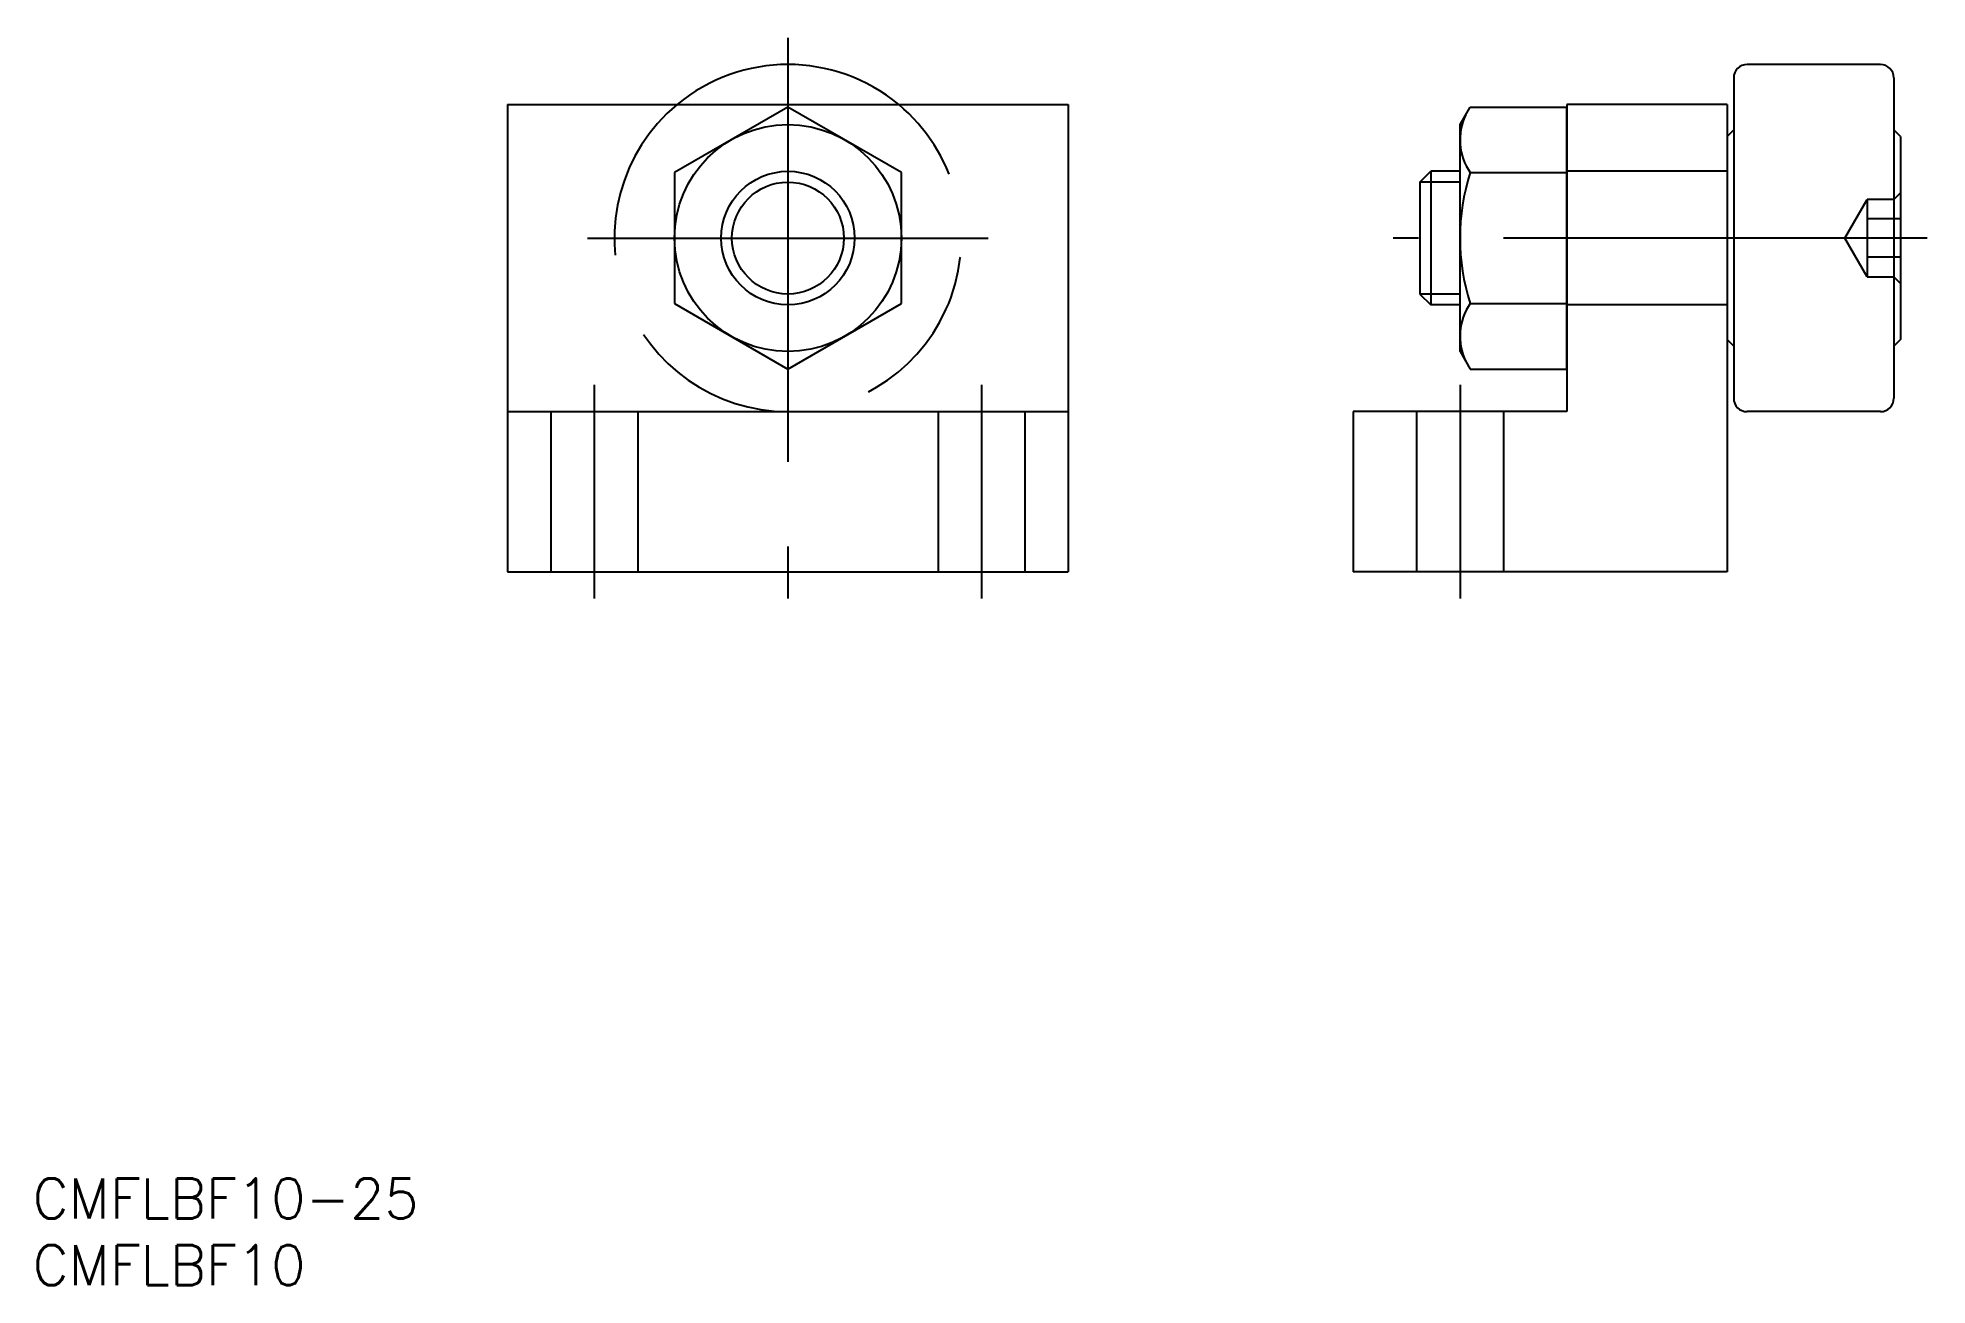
# Model space of a CAD drawing. Extents: x -56 to 85, y -78 to 15.
import ezdxf

# ---------------------------------------------------------------- set-up
doc = ezdxf.new("R2010")
doc.units = 0
doc.linetypes.add('CENTER', pattern=[50.8, 31.75, -6.35, 6.35, -6.35])
doc.linetypes.add('DASHED', pattern=[19.05, 12.7, -6.35])
doc.layers.get('0').update_dxf_attribs({"linetype": 'CONTINUOUS'})
doc.layers.add('CENTER', color=1, linetype='CENTER')
doc.styles.get("Standard").update_dxf_attribs({"font": 'txt.shx', "height": 3, "bigfont": 'bigfont.shx'})

msp = doc.modelspace()

# ---------------------------------------------------------------- linework, layer by layer
at = {"color": 7, "linetype": 'CONTINUOUS'}
for p, q in [((81.85, 13), (71.85, 13)), ((70.85, 12), (70.85, -12)), ((82.85, 12), (82.85, -12)), ((-21, 10), (-21, -25)), ((-21, 10), (21, 10)), ((21, 10), (21, -25)), ((70.35, 10), (58.35, 10)), ((58.35, 10), (58.35, -13)), ((70.35, 10), (70.35, -25)), ((0, 9.81), (-8.5, 4.91)), ((8.5, 4.91), (0, 9.81)), ((50.35, 8.5), (51.11, 9.81)), ((50.35, -8.5), (50.35, 8.5)), ((51.11, 9.81), (58.35, 9.81)), ((58.35, -9.81), (58.35, 9.81)), ((70.85, 8.1), (70.35, 7.6)), ((70.35, 7.6), (70.35, -7.6)), ((83.35, 7.6), (82.85, 8.1)), ((83.35, 7.6), (83.35, -7.6)), ((-8.5, 4.91), (-8.5, -4.91)), ((8.5, -4.91), (8.5, 4.91)), ((47.35, 4.19), (48.16, 5)), ((50.35, 5), (48.16, 5)), ((48.16, 5), (48.16, -5)), ((51.11, 4.91), (58.35, 4.91)), ((47.35, 4.19), (47.35, -4.19)), ((47.35, -4.19), (48.16, -5)), ((-8.5, -4.91), (0, -9.81)), ((0, -9.81), (8.5, -4.91)), ((50.35, -5), (48.16, -5)), ((51.11, -4.91), (58.35, -4.91)), ((70.85, -8.1), (70.35, -7.6)), ((83.35, -7.6), (82.85, -8.1)), ((50.35, -8.5), (51.11, -9.81)), ((51.11, -9.81), (58.35, -9.81)), ((-21, -13), (21, -13)), ((58.35, -13), (42.35, -13)), ((42.35, -13), (42.35, -25)), ((81.85, -13), (71.85, -13)), ((-21, -25), (21, -25)), ((70.35, -25), (42.35, -25))]:
    msp.add_line(p, q, dxfattribs=at)
at = {"color": 3, "linetype": 'DASHED'}
for p, q in [((70.35, 5), (58.35, 5)), ((79.18, 0), (80.85, 2.89)), ((80.85, 2.89), (80.85, -2.89)), ((82.85, 2.89), (80.85, 2.89)), ((82.85, 2.89), (83.35, 3.39)), ((83.35, 3.8), (83.35, 3.8)), ((83.35, 1.44), (80.85, 1.44)), ((80.85, -2.89), (79.18, 0)), ((83.35, -1.44), (80.85, -1.44)), ((80.85, -2.89), (82.85, -2.89)), ((82.85, -2.89), (83.35, -3.39)), ((70.35, -5), (58.35, -5)), ((-17.75, -13), (-17.75, -25)), ((-11.25, -13), (-11.25, -25)), ((11.25, -13), (11.25, -25)), ((17.75, -13), (17.75, -25)), ((47.1, -13), (47.1, -25)), ((53.6, -13), (53.6, -25))]:
    msp.add_line(p, q, dxfattribs=at)
at = {"color": 3, "linetype": 'CONTINUOUS'}
for p, q in [((50.35, 4.19), (47.35, 4.19)), ((50.35, -4.19), (47.35, -4.19))]:
    msp.add_line(p, q, dxfattribs=at)
at = {"color": 7, "linetype": 'CONTINUOUS'}
for radius in [8.5, 5]:
    msp.add_circle((0, 0), radius, dxfattribs=at)
at = {"color": 3, "linetype": 'CONTINUOUS'}
msp.add_circle((0, 0), 4.19, dxfattribs=at)
at = {"color": 7, "linetype": 'CONTINUOUS'}
for centre, radius, start, end in [((0, 0), 13, 50.2849, 129.7151), ((71.85, 12), 1, 90, 180), ((81.85, 12), 1, 0, 90), ((54.69, 7.36), 4.34, 154.411, 214.4111), ((66.59, 0), 16.24, 162.412, 197.588), ((54.69, -7.36), 4.34, 145.5889, 205.589), ((71.85, -12), 1, 180, 270), ((81.85, -12), 1, 270, 0)]:
    msp.add_arc(centre, radius, start, end, dxfattribs=at)
at = {"color": 3, "linetype": 'DASHED'}
msp.add_arc((0, 0), 13, 129.7151, 50.2849, dxfattribs=at)
at = {"layer": 'CENTER', "color": 1, "linetype": 'CENTER'}
for p, q in [((0, 15), (0, -27)), ((-15, 0), (15, 0)), ((85.35, 0), (45.35, 0)), ((-14.5, -11), (-14.5, -27)), ((14.5, -11), (14.5, -27)), ((50.35, -11), (50.35, -27))]:
    msp.add_line(p, q, dxfattribs=at)

# ---------------------------------------------------------------- texts
at = {"color": 7, "linetype": 'CONTINUOUS'}
for s, p in [('CMFLBF10-25', (-56.58, -73.42)), ('CMFLBF10', (-56.58, -78.42))]:
    msp.add_text(s, height=3, dxfattribs=at).set_placement(p)

doc.saveas('drawing.dxf')
